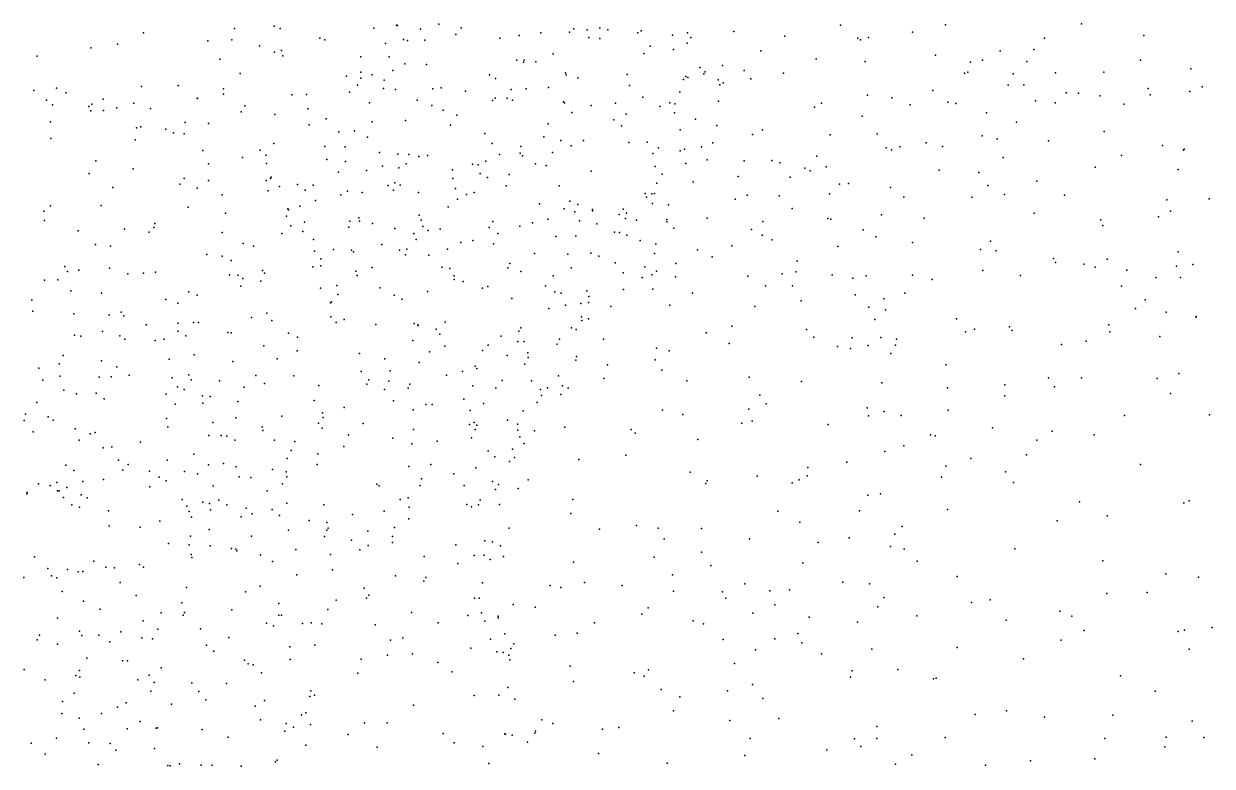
# Model space of a CAD drawing. Header units: metres. Extents: x -25 to 25, y -27.8 to 27.8.
# Drawn here: x -15.278 to -12.581, y 10.198 to 11.884 of the extents above; entities that cross this region are included whole.
import ezdxf

# ---------------------------------------------------------------- set-up
doc = ezdxf.new("R2010")
doc.units = ezdxf.units.M

msp = doc.modelspace()

# ---------------------------------------------------------------- linework, layer by layer
for p in [(-14.7999, 11.8734, -11.8875), (-14.7096, 11.8786, -7.464), (-14.6965, 11.8737, 15.2381), (-14.4838, 11.8742, 10.1867), (-14.4319, 11.881, 3.4011), (-14.4297, 11.8805, -3.3949), (-14.3781, 11.8722, 9.9158), (-14.3362, 11.8834, 4.6437), (-14.2856, 11.8747, -3.5288), (-14.0299, 11.8729, -4.4788), (-13.9997, 11.8705, 2.6181), (-13.9704, 11.875, 4.9966), (-13.9523, 11.8707, 2.4547), (-13.8773, 11.8679, -4.0488), (-13.667, 11.8665, 7.0941), (-13.4245, 11.881, 7.1894), (-13.1867, 11.8816, 8.8645), (-12.8781, 11.8843, 16.5108), (-15.0061, 11.8633, 10.7236), (-14.86, 11.8458, 4.3196), (-14.8055, 11.8478, -7.5881), (-14.606, 11.8512, -10.8069), (-14.5946, 11.8477, -7.2724), (-14.4164, 11.8486, -12.4134), (-14.4072, 11.8461, -9.7178), (-14.3677, 11.847, -12.5705), (-14.2973, 11.86, -4.8033), (-14.1975, 11.8513, 2.9615), (-14.1535, 11.8578, -13.4777), (-14.1046, 11.8633, -8.2653), (-14.0393, 11.8655, -5.5394), (-13.996, 11.8531, 5.4495), (-13.9706, 11.8505, -13.6948), (-13.8842, 11.8635, -4.3136), (-13.806, 11.8581, -13.8198), (-13.7727, 11.8402, 0.9542), (-13.7719, 11.8639, 1.165), (-13.7642, 11.8528, 1.3571), (-13.5507, 11.8563, 8.8756), (-13.3856, 11.8513, 15.2809), (-13.3796, 11.8474, -7.9499), (-13.3614, 11.8528, -0.7942), (-13.2614, 11.8648, 7.2132), (-12.962, 11.8512, 16.3436), (-12.7363, 11.8579, -2.1426), (-15.1261, 11.8296, 10.8311), (-15.0652, 11.8378, -7.8022), (-14.7432, 11.8341, 3.6598), (-14.7091, 11.8194, -11.1028), (-14.6935, 11.8235, 4.552), (-14.4573, 11.8393, -8.866), (-14.0767, 11.8156, 6.6163), (-13.8711, 11.8169, -6.6614), (-13.8566, 11.8331, -5.4452), (-13.8039, 11.8261, 8.9795), (-13.6052, 11.8231, 0.3499), (-13.2093, 11.8128, 15.4352), (-13.0627, 11.8225, -13.9113), (-12.9859, 11.8256, 8.7926), (-15.2478, 11.8106, -7.8691), (-14.8331, 11.8037, 0.2034), (-14.6902, 11.8112, -3.2453), (-14.5131, 11.8094, -6.8702), (-14.4489, 11.8092, -9.5293), (-14.4136, 11.7934, -5.5906), (-14.3643, 11.7917, -5.0888), (-14.1588, 11.8017, 4.8511), (-14.144, 11.7967, -6.3765), (-14.1423, 11.8014, 5.7108), (-14.1158, 11.7978, 15.3741), (-13.6923, 11.7898, -13.912), (-13.4801, 11.8046, -6.9846), (-13.3684, 11.7984, -5.2942), (-13.1293, 11.7967, -5.2672), (-13.1022, 11.8016, 7.3007), (-13.002, 11.7982, 15.8301), (-12.7435, 11.8012, -13.7168), (-14.7869, 11.7712, 0.3677), (-14.5455, 11.7656, -7.1254), (-14.5132, 11.7741, -9.344), (-14.5132, 11.7606, 10.2881), (-14.4876, 11.7682, 15.3246), (-14.4404, 11.7779, 4.7063), (-14.2211, 11.7685, 5.868), (-14.2075, 11.7603, 6.4194), (-14.049, 11.7726, -8.145), (-14.047, 11.7682, 9.2133), (-14.0208, 11.7616, 5.1285), (-13.9089, 11.769, 6.9789), (-13.7753, 11.7646, 15.27), (-13.7714, 11.7624, -3.9089), (-13.7436, 11.7852, 0.7368), (-13.735, 11.7706, -8.0107), (-13.7318, 11.7754, 7.209), (-13.643, 11.7783, -0.3327), (-13.6283, 11.7589, -6.898), (-13.5542, 11.772, -0.6321), (-13.1432, 11.7724, -7.2406), (-13.1357, 11.774, -1.4374), (-13.0328, 11.7703, -1.753), (-12.9366, 11.773, -1.9525), (-12.8274, 11.774, -13.8692), (-12.6299, 11.7819, 8.6661), (-15.2549, 11.7329, -0.8399), (-15.2037, 11.7383, -3.2238), (-15.0108, 11.7419, 0.3061), (-14.928, 11.7444, -0.0651), (-14.8248, 11.7368, -11.3051), (-14.5209, 11.7445, 0.1336), (-14.462, 11.7376, -10.1161), (-14.4599, 11.7563, -8.6846), (-14.4342, 11.7347, -9.9204), (-14.3494, 11.7361, -12.8519), (-14.3305, 11.7386, 15.3548), (-14.1717, 11.7346, -5.7087), (-14.1381, 11.7365, -4.7365), (-14.0869, 11.7396, 4.981), (-13.9032, 11.7438, -3.7196), (-13.7806, 11.7578, 1.5505), (-13.7024, 11.7568, -4.087), (-13.6982, 11.7456, -5.4221), (-13.6911, 11.7504, 0.5572), (-13.2153, 11.7328, -14.107), (-13.0439, 11.7446, -7.4603), (-13.0086, 11.7457, -14.0592), (-12.7264, 11.7374, -5.3081), (-12.6038, 11.7408, 16.7072), (-15.2262, 11.7108, -0.3533), (-15.1822, 11.7273, 14.8595), (-15.0976, 11.7127, -1.0653), (-14.8846, 11.7154, -7.6705), (-14.8835, 11.7144, 3.7074), (-14.8246, 11.724, 4.5281), (-14.6697, 11.7226, -12.1071), (-14.6366, 11.7236, -10.9154), (-14.5391, 11.7289, -12.2726), (-14.3855, 11.7106, -6.2514), (-14.2757, 11.7314, 6.2587), (-14.2145, 11.7096, 9.7319), (-14.2084, 11.7154, -13.4291), (-14.1812, 11.7153, -8.2076), (-14.1686, 11.7109, 9.5292), (-14.0529, 11.707, -13.6845), (-14.0507, 11.7046, -3.5755), (-13.8735, 11.7177, 2.2148), (-13.8118, 11.7049, -6.8261), (-13.789, 11.7294, -4.5132), (-13.7018, 11.7085, 0.0269), (-13.3636, 11.7218, -7.0822), (-13.3084, 11.7163, -1.1783), (-13.1812, 11.7059, -7.7138), (-12.9819, 11.7089, 15.9931), (-12.9124, 11.7273, 7.3405), (-12.8847, 11.7265, -5.2758), (-12.8358, 11.7209, -2.2384), (-12.7216, 11.7226, 7.3441), (-12.632, 11.7304, -2.5052), (-15.2127, 11.7, 0.2558), (-15.1303, 11.6963, -0.713), (-15.1256, 11.6864, -0.4713), (-15.1234, 11.7013, 10.9356), (-15.097, 11.6873, -7.8154), (-15.0668, 11.6935, -0.8537), (-15.0279, 11.7042, -0.1897), (-14.9906, 11.6917, 15.033), (-14.785, 11.6843, 10.6451), (-14.776, 11.6979, 3.5761), (-14.708, 11.6783, 15.2135), (-14.6336, 11.6907, -0.0982), (-14.4935, 11.7045, 0.4149), (-14.3519, 11.6984, -5.3361), (-14.3264, 11.688, 10.0402), (-14.0344, 11.6826, 2.7495), (-13.9907, 11.6985, -4.6824), (-13.9351, 11.7041, 2.4959), (-13.9108, 11.6792, -8.0151), (-13.8344, 11.6966, 1.9547), (-13.8012, 11.6816, 1.7297), (-13.8009, 11.7026, 1.1409), (-13.4838, 11.6946, 8.8888), (-13.4676, 11.7037, 7.4501), (-13.2663, 11.7002, 8.7886), (-13.1628, 11.7032, 7.4218), (-13.0933, 11.6818, 15.5983), (-12.9375, 11.7043, 8.6751), (-12.7809, 11.7017, -14.0699), (-15.2171, 11.6618, -1.4002), (-14.9114, 11.6601, -0.9477), (-14.8588, 11.6581, -11.6748), (-14.63, 11.655, 10.4748), (-14.592, 11.668, -9.2513), (-14.4872, 11.6617, -10.4069), (-14.4119, 11.6646, -3.3399), (-14.3093, 11.6536, -13.0881), (-14.2951, 11.6769, 4.8657), (-14.088, 11.6572, -6.6507), (-13.9393, 11.6664, 15.2916), (-13.9217, 11.6528, 7.1508), (-13.754, 11.6679, -3.7526), (-13.7055, 11.6531, 0.3211), (-13.3751, 11.6741, -7.738), (-13.0256, 11.6608, -5.2366), (-15.0223, 11.6476, -0.5815), (-15.012, 11.6504, -1.3631), (-14.9555, 11.6445, 0.5254), (-14.9386, 11.6364, -0.7538), (-14.9137, 11.6346, -0.3581), (-14.563, 11.6391, -10.7533), (-14.5272, 11.6409, -10.5931), (-14.4983, 11.6268, 4.8032), (-14.2317, 11.6352, 6.6196), (-14.0981, 11.6275, 2.8793), (-13.7887, 11.643, 1.3694), (-13.6241, 11.6329, -3.8373), (-13.6019, 11.6431, -0.8904), (-13.4482, 11.6321, 15.3651), (-13.3411, 11.6343, -1.3575), (-13.1028, 11.63, -14.2717), (-12.8267, 11.6395, 16.4926), (-15.2164, 11.6234, 11.3696), (-15.0253, 11.6204, 3.897), (-14.7416, 11.5969, -1.2361), (-14.7108, 11.6121, -11.0792), (-14.5949, 11.6054, 3.3814), (-14.5485, 11.6049, -7.1092), (-14.2152, 11.6124, -4.9847), (-14.1501, 11.6057, 5.1016), (-14.0594, 11.6192, 6.9699), (-14.0356, 11.6073, 9.4271), (-14.0075, 11.6191, -6.7928), (-13.9047, 11.6146, 9.2165), (-13.8631, 11.6151, -5.4861), (-13.838, 11.6025, -3.5735), (-13.7786, 11.5993, 9.1117), (-13.7399, 11.6051, -4.6159), (-13.7146, 11.614, -0.6582), (-13.3213, 11.6023, 15.4639), (-13.3088, 11.5976, -7.5012), (-13.29, 11.6045, -14.2887), (-13.2302, 11.6135, -1.5824), (-13.1933, 11.6053, 8.6541), (-13.0691, 11.6232, -1.9657), (-12.9524, 11.6185, 16.1554), (-12.694, 11.608, -2.6323), (-12.6462, 11.5969, 8.529), (-12.645, 11.5995, -14.3013), (-15.1143, 11.5731, 11.1519), (-14.8717, 11.5964, -3.2181), (-14.782, 11.5806, 4.6407), (-14.7288, 11.5861, -0.3094), (-14.5899, 11.5762, -12.182), (-14.5481, 11.5714, -3.2715), (-14.4706, 11.5917, -9.7143), (-14.4294, 11.588, -12.4773), (-14.4039, 11.5871, 6.2435), (-14.3817, 11.5827, -12.7194), (-14.3616, 11.5853, -6.547), (-14.2297, 11.5719, -6.6284), (-14.1986, 11.5871, -5.3396), (-14.1512, 11.5907, 5.4144), (-14.1466, 11.5843, -13.5663), (-14.0781, 11.5917, 9.6169), (-13.8506, 11.5899, -6.9713), (-13.7884, 11.5957, -0.044), (-13.727, 11.5753, -7.0709), (-13.6429, 11.5729, -7.7207), (-13.5802, 11.5734, -4.4575), (-13.4786, 11.5838, -1.2849), (-13.0557, 11.5802, 8.5824), (-12.7867, 11.5851, -14.3616), (-15.1298, 11.5439, 14.9473), (-15.03, 11.5549, -3.2177), (-14.859, 11.5664, -0.5326), (-14.7272, 11.5666, -0.9873), (-14.564, 11.547, 15.2275), (-14.5001, 11.5512, -6.6717), (-14.464, 11.5605, -0.1737), (-14.4269, 11.5568, -8.4336), (-14.4104, 11.5663, 6.0288), (-14.3048, 11.5524, 0.419), (-14.2596, 11.5653, -13.2494), (-14.247, 11.564, 15.2811), (-14.2426, 11.5438, 5.5726), (-14.1169, 11.566, -3.4201), (-14.0922, 11.5626, 9.8013), (-13.9905, 11.5492, -4.8472), (-13.8454, 11.5601, -7.8759), (-13.8296, 11.543, -0.2432), (-13.7756, 11.5669, 0.6911), (-13.5626, 11.5681, -14.1834), (-13.5057, 11.5566, -4.265), (-13.4934, 11.5504, 7.5744), (-13.4572, 11.5591, -7.4689), (-13.201, 11.5518, -5.2126), (-13.1108, 11.5465, 7.5386), (-12.8467, 11.5587, -2.5085), (-12.6586, 11.5536, -5.2223), (-14.9235, 11.5197, 3.6415), (-14.9143, 11.5329, 10.9014), (-14.8585, 11.5285, -11.5558), (-14.7282, 11.528, -7.4479), (-14.7178, 11.5325, -3.233), (-14.7165, 11.5361, 0.7007), (-14.6572, 11.5192, -9.0748), (-14.6215, 11.5173, -1.3561), (-14.4512, 11.5166, 4.9042), (-14.4359, 11.5231, -10.3513), (-14.4237, 11.5176, -9.9149), (-14.3047, 11.5331, -0.0421), (-14.2254, 11.5351, 0.1213), (-14.1832, 11.5165, -6.7694), (-14.1764, 11.5421, -5.152), (-14.0628, 11.5164, -8.0179), (-13.8411, 11.5223, 1.9487), (-13.7592, 11.5256, -1.0791), (-13.6565, 11.5376, 15.2728), (-13.5388, 11.5362, -7.3232), (-13.4268, 11.5199, -1.4466), (-13.4064, 11.5215, 8.7029), (-13.0902, 11.5168, -14.4405), (-12.9788, 11.5269, -2.3537), (-15.0761, 11.5126, 4.18), (-14.8844, 11.5109, -7.6251), (-14.8278, 11.4957, 15.129), (-14.7236, 11.505, 3.4321), (-14.6978, 11.5145, -1.5125), (-14.6394, 11.5064, -8.8938), (-14.5585, 11.4956, -1.2027), (-14.5435, 11.5041, -8.6188), (-14.5103, 11.5007, -6.8376), (-14.4388, 11.5065, 0.608), (-14.3819, 11.5009, 6.5834), (-14.2982, 11.5103, 4.9955), (-14.2732, 11.4963, 6.7486), (-14.2563, 11.5013, -8.1882), (-13.868, 11.4984, 9.3276), (-13.8648, 11.4904, 2.1606), (-13.8526, 11.4976, -0.7771), (-13.8464, 11.4986, -0.5622), (-13.6362, 11.4949, -1.3383), (-13.5639, 11.4931, 8.8571), (-13.4493, 11.4982, -4.0882), (-13.3115, 11.5126, 7.6073), (-13.2811, 11.4904, -1.7175), (-13.1263, 11.4904, -2.1021), (-13.0526, 11.4962, 15.6596), (-12.9167, 11.4949, 15.8927), (-15.2174, 11.471, 11.7809), (-15.1025, 11.4717, 11.4688), (-14.9053, 11.4679, 0.7307), (-14.6787, 11.4639, -0.4588), (-14.6515, 11.4698, -0.8081), (-14.6159, 11.4825, -9.4907), (-14.3148, 11.4681, -13.0456), (-14.294, 11.4855, 10.1591), (-14.1078, 11.4754, 7.0975), (-14.0514, 11.4637, -13.7257), (-14.0392, 11.4816, 2.7867), (-14.0207, 11.4738, 15.2276), (-13.9877, 11.4622, -1.0082), (-13.9182, 11.4632, -1.2184), (-13.8511, 11.4761, 0.2184), (-13.8153, 11.4727, 1.5529), (-13.6635, 11.4861, -7.5284), (-13.5345, 11.4646, -3.7513), (-12.6841, 11.4846, 7.5363), (-12.5882, 11.4865, 8.3867), (-15.2323, 11.4589, -1.7214), (-15.2313, 11.4377, 14.8645), (-14.82, 11.4542, -11.6961), (-14.6817, 11.4471, -12.0031), (-14.6774, 11.4615, -9.2737), (-14.5383, 11.4357, -0.3677), (-14.5174, 11.4431, -0.9807), (-14.5164, 11.4361, -1.5609), (-14.3806, 11.4493, -10.2246), (-14.376, 11.4379, -0.2521), (-14.2138, 11.435, 5.3507), (-14.0891, 11.4401, 0.1142), (-14.0277, 11.4572, 7.2379), (-14.0166, 11.4366, -5.182), (-13.9871, 11.4593, -7.0527), (-13.9269, 11.4511, 9.4742), (-13.9129, 11.442, 7.3999), (-13.9104, 11.4543, -0.3646), (-13.8876, 11.4382, -5.3786), (-13.8188, 11.4397, -3.4429), (-13.7271, 11.4428, -14.1559), (-13.6007, 11.435, -5.3425), (-13.4537, 11.4419, -3.9253), (-13.4467, 11.4405, -1.5788), (-13.3316, 11.4506, -5.2169), (-13.2348, 11.4424, -1.8741), (-12.9851, 11.4538, 8.4401), (-12.8341, 11.4386, -14.5601), (-12.7027, 11.4455, -2.8408), (-12.6756, 11.4587, -14.5404), (-15.1544, 11.4141, 0.68), (-15.0491, 11.418, -7.7196), (-14.9935, 11.411, 4.4601), (-14.983, 11.4212, 15.0339), (-14.9805, 11.4307, -1.7502), (-14.8275, 11.4099, -1.7638), (-14.6723, 11.4251, 10.5921), (-14.6448, 11.4127, 6.5644), (-14.6406, 11.4339, 6.4069), (-14.5407, 11.4219, -10.7985), (-14.4864, 11.4309, 10.3713), (-14.436, 11.419, 15.2059), (-14.3929, 11.4081, 5.7312), (-14.3722, 11.4239, -10.0572), (-14.3603, 11.4145, -12.8799), (-14.3329, 11.4178, -1.0681), (-14.2221, 11.4215, -0.1422), (-14.2025, 11.408, 15.1972), (-14.152, 11.4246, -1.0502), (-14.1237, 11.432, 0.3636), (-13.9777, 11.4301, -0.6775), (-13.9376, 11.4106, 2.3715), (-13.9263, 11.4105, -7.2365), (-13.8187, 11.4341, 1.1912), (-13.8026, 11.4197, -7.5081), (-13.6266, 11.4171, -4.6891), (-13.3732, 11.4161, 15.4912), (-12.8294, 11.4257, 16.2509), (-15.1151, 11.3828, -3.2206), (-14.7802, 11.385, 4.7469), (-14.6922, 11.4075, -7.3266), (-14.6204, 11.3946, -8.7161), (-14.4656, 11.3831, -10.6686), (-14.3874, 11.3942, -6.7969), (-14.2862, 11.3875, -1.4285), (-14.2589, 11.3923, 3.1217), (-14.2119, 11.3841, -0.9047), (-14.0707, 11.4007, -3.3338), (-14.0252, 11.4027, -0.1135), (-13.9096, 11.4044, -1.4391), (-13.8792, 11.3917, -7.6729), (-13.8438, 11.3834, 15.1876), (-13.6021, 11.4044, -1.5648), (-13.5801, 11.3938, -14.3139), (-13.3447, 11.4002, -14.459), (-13.2609, 11.3876, 8.4808), (-13.0846, 11.3902, -5.1045), (-15.0815, 11.3794, 3.9369), (-14.8625, 11.36, 3.5399), (-14.8281, 11.3562, 10.8391), (-14.7566, 11.3791, -9.1171), (-14.6179, 11.3681, 3.336), (-14.5752, 11.3717, -7.0931), (-14.5342, 11.37, -0.724), (-14.5295, 11.3659, -9.7302), (-14.4255, 11.3697, -3.2685), (-14.4117, 11.3595, -8.3627), (-14.4088, 11.3724, 5.0163), (-14.3587, 11.3586, -1.5985), (-14.3167, 11.3726, 5.567), (-14.1193, 11.3621, -0.297), (-14.0433, 11.3606, -0.5395), (-13.9909, 11.3632, 0.5153), (-13.9731, 11.3562, -7.8053), (-13.8471, 11.3625, 0.8208), (-13.7495, 11.3704, 9.0628), (-13.7162, 11.3546, -5.2493), (-13.6714, 11.3798, 8.8919), (-13.4309, 11.3782, -4.372), (-13.1066, 11.3713, 7.6416), (-13.0711, 11.3686, -2.5169), (-12.6583, 11.3665, 7.6358), (-15.1848, 11.3331, -1.8539), (-15.0836, 11.3288, 11.7367), (-14.8076, 11.3468, -11.3926), (-14.6218, 11.3325, -3.2427), (-14.6039, 11.35, 6.036), (-14.6037, 11.3347, 0.8046), (-14.4871, 11.3308, -0.5278), (-14.3291, 11.3317, -10.3246), (-14.3111, 11.3284, -8.2472), (-14.1795, 11.3298, -1.5504), (-14.1748, 11.3394, 7.1307), (-14.0356, 11.3297, 9.9393), (-13.9361, 11.3414, 1.8873), (-13.8688, 11.3318, -5.1788), (-13.7982, 11.3401, -4.9295), (-13.5232, 11.3448, -3.6427), (-12.9416, 11.3509, 15.6861), (-12.9366, 11.3419, -14.6482), (-12.8721, 11.3384, -2.8135), (-12.8467, 11.3313, 8.2828), (-12.8194, 11.3492, -5.0383), (-12.6623, 11.3336, -5.0482), (-12.6249, 11.3375, 16.4242), (-15.2307, 11.3019, 12.4963), (-15.2009, 11.3023, -7.806), (-15.1789, 11.3217, 12.9346), (-15.153, 11.3243, 14.9438), (-15.0422, 11.316, 0.8059), (-15.0061, 11.3178, 11.5056), (-14.9788, 11.3202, 3.6635), (-14.8108, 11.3138, -7.4559), (-14.7917, 11.3135, -3.2298), (-14.7812, 11.3055, -8.9247), (-14.7361, 11.3238, -11.8223), (-14.732, 11.3181, -1.8632), (-14.5246, 11.3224, -6.9184), (-14.5216, 11.3121, 6.8207), (-14.3016, 11.3034, -0.7188), (-14.301, 11.3116, 10.2214), (-14.1503, 11.3215, 10.0838), (-14.0767, 11.3117, 7.2836), (-13.9175, 11.3183, 1.6636), (-13.8746, 11.3076, -14.0834), (-13.8531, 11.3139, -1.6077), (-13.8424, 11.3221, 1.3494), (-13.799, 11.3092, 7.5528), (-13.6348, 11.311, 15.3244), (-13.557, 11.3166, -1.7006), (-13.5249, 11.3208, 8.598), (-13.4432, 11.3139, -3.7802), (-13.3964, 11.3066, 8.4674), (-13.3664, 11.3117, -4.2487), (-13.2614, 11.3135, -14.5661), (-13.2167, 11.3032, -2.2118), (-13.1013, 11.3237, -14.6217), (-13.016, 11.3124, -2.6877), (-12.7752, 11.3249, 16.0695), (-12.7089, 11.3078, 16.2469), (-12.6531, 11.308, -14.7122), (-15.1711, 11.2776, 12.0742), (-14.9031, 11.2756, -9.24), (-14.7853, 11.2886, -11.6497), (-14.7397, 11.2999, 6.7779), (-14.6049, 11.284, 4.9317), (-14.5673, 11.2895, -1.8413), (-14.4694, 11.2844, 3.2429), (-14.3617, 11.2762, -6.9364), (-14.2811, 11.299, 5.4354), (-14.2374, 11.2834, -0.5605), (-14.2252, 11.2877, 0.6551), (-14.0938, 11.2891, 2.9029), (-14.0732, 11.2751, -7.2608), (-14.0005, 11.2778, -13.8991), (-13.9171, 11.2807, 9.6438), (-13.8506, 11.2812, 9.4284), (-13.5948, 11.2892, -4.7718), (-13.5336, 11.2888, 7.6752), (-12.7868, 11.2884, -2.9467), (-15.2599, 11.2574, 14.8482), (-15.1016, 11.2724, 4.1356), (-14.9556, 11.2581, -9.0678), (-14.9283, 11.25, -7.5653), (-14.8843, 11.268, 6.1616), (-14.5822, 11.2502, 5.9107), (-14.58, 11.2524, -10.9202), (-14.5651, 11.2695, -8.5424), (-14.4373, 11.2678, -9.8945), (-14.4204, 11.2591, -12.671), (-14.1708, 11.2605, 15.1162), (-14.0587, 11.2723, -7.9457), (-14.0138, 11.2491, 9.8018), (-13.9966, 11.2511, 2.1987), (-13.9956, 11.2647, 0.7578), (-13.7604, 11.2723, -5.0674), (-13.5137, 11.2551, 15.4108), (-13.3911, 11.2683, -5.1412), (-13.3264, 11.2593, 15.5381), (-13.2788, 11.2727, -2.0684), (-12.7333, 11.2574, 15.8207), (-15.2571, 11.2316, 0.7852), (-15.1646, 11.2251, 12.2794), (-15.0843, 11.2235, 6.4009), (-15.0567, 11.2291, 11.9215), (-15.0509, 11.2205, -7.6705), (-14.7267, 11.2267, 0.9079), (-14.0862, 11.2378, -13.6759), (-14.0484, 11.245, 2.6569), (-13.9458, 11.2419, 0.9999), (-13.8121, 11.2452, 9.1783), (-13.6191, 11.2419, -14.3759), (-13.3601, 11.2402, -3.9427), (-13.3228, 11.2346, -4.0923), (-12.755, 11.2374, 8.119), (-12.6854, 11.2291, 7.7618), (-12.6179, 11.2194, -4.9528), (-14.9999, 11.2008, -1.9782), (-14.9286, 11.2045, 11.3523), (-14.8928, 11.2059, 15.0479), (-14.8817, 11.2057, 11.0278), (-14.7611, 11.217, -9.5823), (-14.715, 11.21, -11.2213), (-14.5809, 11.2186, 10.5201), (-14.5691, 11.2059, -9.7795), (-14.551, 11.2126, 15.1166), (-14.4792, 11.2012, -12.3137), (-14.3923, 11.2033, -1.8313), (-14.3835, 11.2002, 5.1374), (-14.3828, 11.1988, -3.2496), (-14.3219, 11.2066, 0.7906), (-14.1504, 11.1939, -13.5018), (-14.0354, 11.1933, 2.4112), (-14.0124, 11.2184, 15.0948), (-14.0117, 11.2099, -7.5468), (-13.9966, 11.2144, 1.7847), (-13.6715, 11.1971, 8.6913), (-13.3468, 11.2122, -4.4567), (-13.1617, 11.2137, -4.9664), (-13.0411, 11.1957, -2.7976), (-12.816, 11.2006, -14.7783), (-12.6174, 11.2177, 16.1377), (-15.1626, 11.1772, -9.2886), (-15.1485, 11.1748, -8.9477), (-15.0992, 11.1854, 6.6264), (-15.0597, 11.1757, 4.3964), (-15.0484, 11.168, -9.4725), (-14.9597, 11.1682, 6.8464), (-14.9287, 11.1863, 11.5408), (-14.9101, 11.1756, 11.1861), (-14.8153, 11.1832, 4.8011), (-14.8074, 11.1825, -11.5288), (-14.677, 11.1812, -11.8776), (-14.6566, 11.1727, 3.3414), (-14.3419, 11.1908, -12.8849), (-14.3335, 11.1795, -10.543), (-14.195, 11.175, 10.0364), (-14.1546, 11.186, 0.7961), (-14.0624, 11.1682, 7.3726), (-14.0248, 11.1898, 1.9772), (-13.9627, 11.1679, 1.3734), (-13.7297, 11.1822, -3.3857), (-13.5019, 11.1895, -1.8331), (-13.4854, 11.1721, -4.9999), (-13.3985, 11.171, -14.5836), (-13.333, 11.1715, -4.9625), (-13.2977, 11.1679, 7.7034), (-13.1407, 11.1843, -2.6735), (-13.1206, 11.1909, -14.7189), (-13.0354, 11.1876, 8.2376), (-12.8131, 11.1849, -4.8929), (-12.7, 11.1742, 7.9469), (-14.9795, 11.165, -8.7691), (-14.7332, 11.1525, 6.9801), (-14.6575, 11.141, 4.9583), (-14.395, 11.165, 10.2841), (-14.3573, 11.1392, -10.0163), (-14.3224, 11.1522, 5.4009), (-14.2368, 11.1419, -7.186), (-14.224, 11.1545, -1.7913), (-14.1566, 11.1624, -3.252), (-14.1424, 11.1625, 9.7493), (-14.0676, 11.1564, 0.9363), (-13.8419, 11.1472, 15.1209), (-13.8136, 11.141, -1.7935), (-13.6776, 11.1582, 15.2713), (-13.4315, 11.1512, -3.706), (-13.4016, 11.1464, 8.3568), (-13.3621, 11.1534, -2.0103), (-13.2998, 11.1543, -4.7951), (-12.9233, 11.1559, -2.9517), (-12.8674, 11.163, 7.7248), (-15.1979, 11.1118, -9.4416), (-15.1888, 11.1307, 13.0814), (-15.1016, 11.119, 4.0322), (-14.9477, 11.1226, 4.6548), (-14.8911, 11.1323, -9.6321), (-14.8038, 11.1173, 1.0013), (-14.703, 11.1231, -7.1632), (-14.5162, 11.1351, -1.9592), (-14.4589, 11.1229, -12.4607), (-14.3806, 11.1151, -8.345), (-14.1808, 11.1309, -8.0918), (-14.1411, 11.1113, 15.0072), (-14.1344, 11.1367, 9.5801), (-14.1333, 11.1265, 2.8845), (-14.0251, 11.1198, 1.6322), (-14.0239, 11.1287, -1.7799), (-13.8451, 11.1213, -3.2956), (-13.3107, 11.1354, -2.3058), (-15.2438, 11.1018, -3.1093), (-15.0671, 11.1052, 3.8506), (-15.0385, 11.0862, 6.0681), (-14.9038, 11.0872, 6.9829), (-14.7517, 11.0857, -8.5779), (-14.6649, 11.0849, -11.1445), (-14.5123, 11.0943, 3.2664), (-14.4463, 11.0959, 7.1233), (-14.3188, 11.0859, 10.0112), (-14.2824, 11.0948, 9.7736), (-14.2533, 11.1068, 0.9098), (-14.2502, 11.1009, -10.3814), (-14.0643, 11.0846, -7.7481), (-13.9534, 11.1095, 9.2008), (-13.8301, 11.0972, 8.964), (-13.1855, 11.1093, 8.2359), (-12.6572, 11.0898, -14.8809), (-15.2351, 11.0747, 6.4216), (-15.196, 11.0837, -8.7822), (-15.1069, 11.0816, 4.1816), (-15.0798, 11.0825, 14.9635), (-14.9413, 11.0801, -7.5116), (-14.9295, 11.0598, -8.5999), (-14.8983, 11.0756, 11.4342), (-14.8339, 11.0732, 5.9144), (-14.7779, 11.0589, -11.6915), (-14.7314, 11.0673, -9.7909), (-14.6084, 11.063, 7.1059), (-14.4992, 11.066, -6.97), (-14.495, 11.0756, 5.7224), (-14.4499, 11.0727, -10.8027), (-14.4023, 11.0656, 5.5571), (-14.2591, 11.062, -13.0192), (-14.1925, 11.0741, -13.273), (-14.1257, 11.073, -7.4996), (-14.0557, 11.0621, 1.1956), (-13.9614, 11.0785, 15.0242), (-13.7733, 11.073, 8.7584), (-13.6318, 11.0813, -14.4389), (-13.513, 11.072, -3.5614), (-13.3309, 11.0688, -14.6936), (-13.1821, 11.0574, -4.6677), (-13.0517, 11.0645, 7.7301), (-12.9523, 11.0802, -4.7812), (-12.939, 11.0594, -14.8603), (-12.8779, 11.08, 8.0235), (-12.7061, 11.0787, -4.7999), (-15.1874, 11.0518, 6.7109), (-15.1586, 11.0439, -9.6089), (-15.114, 11.0455, -7.6916), (-15.0954, 11.032, 12.9694), (-14.9552, 11.0428, 12.2654), (-14.914, 11.0539, 12.0237), (-14.8727, 11.039, 11.7292), (-14.855, 11.038, -2.085), (-14.4591, 11.0535, 9.8847), (-14.4058, 11.0564, 5.2413), (-14.2797, 11.0316, -1.9004), (-14.2064, 11.0563, 9.4058), (-14.1052, 11.0538, 2.4548), (-14.1028, 11.0397, 2.2724), (-14.0898, 11.0571, 1.8545), (-14.0596, 11.0422, -13.7387), (-14.043, 11.0568, 1.4685), (-13.6075, 11.0405, 8.475), (-13.0521, 11.0393, -2.9217), (-12.676, 11.0448, -3.2258), (-15.2486, 11.0243, -2.1026), (-14.9343, 11.0199, 12.6789), (-14.8714, 11.0227, 11.0627), (-14.792, 11.0266, 10.8628), (-14.6188, 11.0282, 10.6047), (-14.5513, 11.0123, 9.6845), (-14.439, 11.0278, 9.5712), (-14.3947, 11.007, -3.2473), (-14.3658, 11.0198, -7.1333), (-14.351, 11.0193, 14.9963), (-14.2652, 11.0055, -7.2554), (-14.2351, 11.0221, -3.2435), (-14.1448, 11.0052, -13.4457), (-14.113, 11.0243, 2.0451), (-13.8282, 11.0068, 7.5697), (-13.6328, 11.0088, -3.4322), (-13.5933, 11.021, -1.9069), (-13.3638, 11.0121, 7.7032), (-13.3259, 11.0034, -2.5217), (-13.1802, 11.0067, -2.7952), (-15.277, 10.9835, 0.9859), (-15.2739, 10.9973, -8.1), (-15.2225, 10.9916, -8.6324), (-15.2111, 10.9837, 6.1833), (-14.9544, 10.9877, 4.7367), (-14.8493, 10.9784, -11.8383), (-14.797, 10.9894, -7.2954), (-14.6924, 10.9931, -2.0839), (-14.6095, 10.9773, 3.3391), (-14.6003, 11.0003, 1.0632), (-14.5986, 10.9903, 10.0346), (-14.5082, 10.9766, -10.9208), (-14.256, 10.9788, 3.1512), (-14.1802, 10.984, 7.3541), (-13.7828, 10.9964, -1.8817), (-13.6488, 10.9768, 7.6509), (-13.6254, 10.9814, 15.2529), (-13.3613, 10.994, 8.2601), (-13.2866, 10.9946, 15.4815), (-12.7801, 10.9945, -14.9126), (-12.5873, 10.9963, 15.6467), (-15.2567, 10.9574, 13.2202), (-15.1616, 10.9644, 6.8499), (-15.127, 10.9529, 4.3682), (-15.116, 10.9559, -11.5604), (-14.9512, 10.9685, -11.3222), (-14.7367, 10.9684, 4.9885), (-14.7353, 10.9602, 3.4286), (-14.601, 10.9654, -3.2525), (-14.5414, 10.9506, 15.0026), (-14.3937, 10.9624, 3.2435), (-14.2669, 10.9737, 9.2433), (-14.2538, 10.9629, 1.1297), (-14.2497, 10.9725, -10.2549), (-14.1575, 10.9749, 2.8543), (-14.1569, 10.9613, 2.6536), (-14.1189, 10.9596, -7.9344), (-14.0501, 10.9677, -3.2509), (-13.8994, 10.963, -14.1047), (-13.8906, 10.9545, 8.8894), (-13.4529, 10.9742, 15.3836), (-13.2205, 10.9509, -4.0339), (-13.0797, 10.9664, 8.0871), (-12.9443, 10.9588, 15.5835), (-12.849, 10.9507, -3.1643), (-15.1521, 10.9381, 14.8745), (-15.0784, 10.9235, -8.4832), (-15.0129, 10.9339, 1.1282), (-14.858, 10.9489, 3.5268), (-14.8304, 10.9487, 12.2977), (-14.8175, 10.9477, 11.8793), (-14.7994, 10.9386, 12.1), (-14.7094, 10.9386, 10.7367), (-14.6628, 10.9354, -10.012), (-14.5518, 10.9243, -12.0485), (-14.4404, 10.9432, -12.4246), (-14.3975, 10.9303, 5.421), (-14.3401, 10.9363, -12.7669), (-14.2622, 10.9437, -8.2431), (-14.1523, 10.9462, 9.1325), (-14.1425, 10.931, 1.3875), (-13.7486, 10.9399, 15.1142), (-13.2809, 10.9254, -3.881), (-13.21, 10.9482, 8.1796), (-12.9792, 10.9387, -4.469), (-15.0979, 10.9214, -11.7435), (-14.8921, 10.9065, 4.8673), (-14.6801, 10.8971, -11.9583), (-14.6709, 10.9147, 5.7505), (-14.6109, 10.9074, 10.3463), (-14.2239, 10.914, -7.4202), (-14.2094, 10.9004, -13.0966), (-14.1686, 10.9177, 2.4982), (-14.1641, 10.8988, 1.6196), (-13.9116, 10.9041, -3.2842), (-13.3241, 10.9124, -14.7654), (-13.1288, 10.8965, 15.4958), (-13.0024, 10.9055, -14.925), (-15.1829, 10.8816, -9.9039), (-15.1644, 10.8695, -2.1576), (-15.0627, 10.8931, 5.944), (-15.053, 10.8701, -10.0513), (-15.0411, 10.8832, 12.8631), (-14.9525, 10.8934, -11.1739), (-14.859, 10.8824, 11.5165), (-14.8247, 10.8857, 5.8126), (-14.7961, 10.8782, 9.9777), (-14.7137, 10.8721, -7.0977), (-14.6119, 10.8832, 10.5071), (-14.4045, 10.879, 9.2257), (-14.3544, 10.8835, 7.3054), (-14.2519, 10.8756, 1.2567), (-14.176, 10.8897, 3.0266), (-14.0181, 10.8943, 14.8367), (-13.4985, 10.876, -14.6349), (-13.4101, 10.8882, -2.1208), (-13.1856, 10.8797, 7.7794), (-12.7436, 10.883, -4.5941), (-15.2029, 10.8421, -8.3613), (-15.1436, 10.8446, -7.7512), (-15.0968, 10.8488, 7.0139), (-14.9927, 10.8677, 14.9327), (-14.9705, 10.8545, -7.4688), (-14.9548, 10.8461, 3.615), (-14.913, 10.8673, -3.2311), (-14.8837, 10.8622, -11.9632), (-14.7893, 10.8551, 12.4819), (-14.7625, 10.8535, 10.143), (-14.6824, 10.8665, 9.4779), (-14.681, 10.8548, 7.2637), (-14.3756, 10.8506, -2.0216), (-14.3018, 10.8621, 14.8604), (-14.2145, 10.8449, -10.3737), (-14.1337, 10.8486, -13.4317), (-13.7656, 10.8661, 7.5824), (-13.727, 10.8463, -1.9433), (-13.614, 10.857, -14.4993), (-13.5341, 10.8418, -2.0418), (-13.5187, 10.8487, 7.672), (-13.5006, 10.8574, 8.3092), (-13.1953, 10.8541, -2.8726), (-13.0505, 10.8662, -3.0438), (-13.0323, 10.8426, -4.1604), (-15.2714, 10.8162, -2.6887), (-15.27, 10.8199, -11.3896), (-15.2449, 10.8392, -11.6721), (-15.218, 10.8354, 3.9733), (-15.2018, 10.8236, 6.0171), (-15.1979, 10.8237, 14.7807), (-15.18, 10.8307, -11.251), (-14.9917, 10.8321, -2.1371), (-14.8483, 10.8345, -8.3705), (-14.7258, 10.8234, -10.2469), (-14.6908, 10.8392, -8.3671), (-14.4768, 10.8385, 5.2677), (-14.4714, 10.8351, -8.3503), (-14.3788, 10.8354, -12.5677), (-14.2787, 10.8352, -3.2572), (-14.2077, 10.8267, 1.9489), (-14.2004, 10.8379, 2.1267), (-14.1564, 10.8288, -7.6657), (-13.7304, 10.8402, -3.3815), (-13.3336, 10.8163, -3.7473), (-15.1879, 10.8079, -8.063), (-15.1687, 10.7919, -10.605), (-15.1481, 10.8141, -10.3472), (-15.1339, 10.8075, -3.048), (-14.9186, 10.8039, 1.2224), (-14.9081, 10.7886, -10.7615), (-14.8716, 10.798, -10.4619), (-14.8566, 10.7944, -7.2801), (-14.8354, 10.8021, 11.0096), (-14.8169, 10.7915, 9.5729), (-14.681, 10.7955, 12.0872), (-14.5972, 10.7916, 3.3788), (-14.4235, 10.8039, -10.1875), (-14.4055, 10.8073, -7.2023), (-14.2725, 10.7923, -10.5909), (-14.2464, 10.7914, -8.1977), (-14.2426, 10.8025, -12.9345), (-14.1987, 10.792, 2.6693), (-14.0319, 10.8038, 14.7044), (-13.3625, 10.8136, 15.3398), (-12.8824, 10.7984, -4.3097), (-12.6454, 10.7961, -14.9801), (-12.6335, 10.8009, -3.3977), (-15.1517, 10.7865, -10.9755), (-15.0855, 10.778, 3.6798), (-14.9026, 10.7761, 9.7608), (-14.8971, 10.7632, 4.9445), (-14.8539, 10.7799, 14.9151), (-14.785, 10.7646, -10.6554), (-14.7736, 10.7837, 3.4565), (-14.7598, 10.7713, 5.0667), (-14.7146, 10.7807, 11.8625), (-14.6975, 10.7677, -10.7984), (-14.5322, 10.7697, -7.0941), (-14.4598, 10.7773, -10.7899), (-14.4032, 10.7866, -12.3079), (-14.2618, 10.7871, 1.3846), (-14.0368, 10.7718, -3.281), (-13.5666, 10.7769, -3.5213), (-13.3815, 10.7781, 7.7185), (-13.182, 10.7809, 15.3886), (-12.8197, 10.7665, -3.2936), (-15.0844, 10.744, 4.7342), (-15.0142, 10.7411, 14.8356), (-14.9693, 10.7544, 12.7194), (-14.8574, 10.7352, 11.4074), (-14.6774, 10.7337, 10.7036), (-14.63, 10.756, -10.4161), (-14.5904, 10.7512, 14.8916), (-14.59, 10.7339, 1.24), (-14.587, 10.7388, 5.2031), (-14.4371, 10.7402, 5.4011), (-14.4039, 10.7595, 1.274), (-14.1762, 10.7384, -7.993), (-13.9718, 10.736, -13.8979), (-13.8877, 10.7444, 14.7609), (-13.8384, 10.7384, 8.6938), (-13.7399, 10.7378, 8.5397), (-13.5166, 10.7523, 15.1808), (-13.2849, 10.7421, 8.0425), (-12.9331, 10.7551, 15.4637), (-14.8996, 10.7207, 7.235), (-14.7615, 10.7202, 1.2569), (-14.5952, 10.72, -3.2898), (-14.5345, 10.7114, -8.2761), (-14.4973, 10.7318, -10.3397), (-14.4412, 10.7198, 7.3797), (-14.2321, 10.7096, 1.6678), (-14.2147, 10.7079, 8.937), (-13.8245, 10.7146, -14.1411), (-13.6309, 10.7145, -1.9963), (-13.4049, 10.7168, -2.3299), (-13.3011, 10.7253, -2.7512), (-14.9493, 10.7041, -8.277), (-14.9023, 10.701, 3.5089), (-14.8553, 10.6987, 11.1903), (-14.8065, 10.6925, 5.7061), (-14.7967, 10.6908, 10.3207), (-14.7943, 10.6872, 9.3852), (-14.6605, 10.6901, 9.2295), (-14.5155, 10.6895, -10.66), (-14.4963, 10.6991, 5.5496), (-14.4412, 10.7064, 14.8023), (-14.2976, 10.7005, -12.5664), (-14.1959, 10.6988, 3.1204), (-13.7402, 10.6844, 14.8662), (-13.4756, 10.7063, -2.1177), (-13.3115, 10.6972, 7.8962), (-13.2802, 10.6908, -14.8532), (-13.0292, 10.6917, -3.1186), (-15.2538, 10.6735, 6.9365), (-15.119, 10.6634, 1.2401), (-15.0154, 10.6561, -7.4269), (-14.8983, 10.6786, 10.1654), (-14.8963, 10.672, 12.5871), (-14.7406, 10.6782, 7.3249), (-14.7138, 10.663, -12.1406), (-14.5821, 10.6789, -2.099), (-14.3696, 10.6739, 1.4174), (-14.2933, 10.658, 3.2794), (-14.256, 10.6764, 7.4077), (-14.2329, 10.6771, 2.2898), (-14.2195, 10.6677, -12.8415), (-14.189, 10.6741, 2.9087), (-14.0304, 10.6617, -1.9402), (-13.8473, 10.6727, 7.5047), (-13.7192, 10.6539, -3.4351), (-13.5098, 10.6601, 8.2386), (-13.2504, 10.664, 15.2475), (-12.829, 10.6646, -14.9902), (-15.278, 10.6267, 5.9747), (-15.2236, 10.6467, -2.4396), (-15.2152, 10.6305, 4.643), (-15.179, 10.6444, 3.6316), (-15.1546, 10.6393, -7.8637), (-15.1441, 10.6401, 7.0755), (-15.0921, 10.6498, 12.847), (-15.0719, 10.6486, -3.049), (-15.0061, 10.65, 9.8157), (-14.6584, 10.6324, 12.2218), (-14.5771, 10.644, 7.3929), (-14.4344, 10.6305, -2.0578), (-14.3658, 10.6263, 14.6621), (-13.8061, 10.6329, 14.5402), (-13.1597, 10.6286, -2.9806), (-12.6864, 10.6349, -4.3247), (-12.6124, 10.6274, -14.9936), (-15.2029, 10.6256, -2.6033), (-15.0595, 10.615, -2.2008), (-14.9089, 10.6038, 5.0112), (-14.7413, 10.6069, 10.9018), (-14.5057, 10.6024, -12.1471), (-14.3699, 10.6184, -12.2208), (-14.237, 10.6147, 2.4575), (-14.0837, 10.6083, 14.3765), (-14.0593, 10.6036, 8.8238), (-14.0056, 10.6148, -13.7924), (-13.9204, 10.6084, 8.7183), (-13.6418, 10.6121, 7.575), (-13.4195, 10.6163, 7.7364), (-13.359, 10.6123, -2.615), (-15.1906, 10.5949, 14.6261), (-15.1421, 10.5726, -7.6104), (-15.023, 10.5856, 12.6951), (-14.7748, 10.5941, -2.1279), (-14.5689, 10.5747, 9.0691), (-14.5004, 10.5796, 5.3473), (-14.4953, 10.5865, -7.2118), (-14.2554, 10.5796, 1.9024), (-14.2443, 10.5793, 14.4894), (-13.8037, 10.5958, 14.3889), (-13.6924, 10.5939, 14.7487), (-13.6847, 10.5799, -14.2953), (-13.5848, 10.5964, -14.4932), (-13.5406, 10.5984, -3.5619), (-13.3266, 10.5814, 15.1039), (-13.0852, 10.5761, 15.2529), (-12.8203, 10.5902, -4.0485), (-12.7287, 10.5924, 15.4406), (-15.1046, 10.5549, 4.8172), (-14.9659, 10.546, 9.5341), (-14.9196, 10.5691, -8.2043), (-14.9136, 10.5474, 3.4448), (-14.8062, 10.5529, -7.2187), (-14.6991, 10.5671, 14.7434), (-14.5877, 10.5542, 3.3826), (-14.3982, 10.5467, -7.332), (-14.2391, 10.5464, -12.4352), (-14.1672, 10.5653, -7.7678), (-14.1173, 10.5592, -3.3383), (-13.8608, 10.5576, -13.9949), (-13.6233, 10.5452, -2.0288), (-13.574, 10.5645, 14.8759), (-13.3401, 10.56, -3.6694), (-13.1275, 10.5694, -14.9343), (-12.927, 10.5504, -3.9034), (-15.2011, 10.5345, -12.0603), (-15.0072, 10.5278, 10.0926), (-14.9161, 10.5413, 14.7063), (-14.7273, 10.5231, -3.3212), (-14.6991, 10.5412, 11.75), (-14.6928, 10.5412, -8.1872), (-14.6452, 10.5217, 11.9771), (-14.6259, 10.5235, 5.5504), (-14.6013, 10.5215, 1.3763), (-14.4805, 10.5191, -8.1602), (-14.3378, 10.5236, 8.8994), (-14.2703, 10.5403, -3.3406), (-14.2319, 10.527, -8.0308), (-14.2016, 10.5388, -7.5961), (-14.2013, 10.535, -13.1794), (-13.9829, 10.5239, 14.2869), (-13.8751, 10.5434, -3.3979), (-13.7591, 10.5281, 7.5042), (-13.7357, 10.5214, -14.162), (-13.4959, 10.5362, 8.0036), (-13.3857, 10.525, -2.4666), (-13.2516, 10.5397, -2.8409), (-13.0484, 10.5296, -3.8019), (-12.8994, 10.539, 15.34), (-15.2421, 10.4957, 12.9408), (-15.1516, 10.505, -2.7268), (-15.146, 10.4949, 12.811), (-15.1075, 10.4956, 7.1621), (-15.0579, 10.5034, 9.885), (-14.9739, 10.5091, -12.1701), (-14.8769, 10.5102, 12.4961), (-14.7115, 10.5165, 10.5662), (-14.1864, 10.4989, -12.6047), (-14.0719, 10.4955, 7.4226), (-14.022, 10.5001, -1.9377), (-13.5218, 10.4994, 7.8502), (-12.8719, 10.506, -3.3546), (-12.6587, 10.5041, -4.2361), (-12.6437, 10.5072, -3.5453), (-12.5811, 10.513, -4.3766), (-15.2473, 10.485, 5.8144), (-15.2015, 10.4752, 14.4517), (-15.0828, 10.4804, -8.1509), (-15.0098, 10.4892, 1.3037), (-14.9858, 10.4874, -3.1465), (-14.8636, 10.4726, 5.0999), (-14.8127, 10.4899, 7.341), (-14.6741, 10.4694, 10.7833), (-14.6178, 10.473, 14.6163), (-14.446, 10.484, 14.5382), (-14.4176, 10.4897, 3.3373), (-14.2636, 10.4659, 3.3031), (-14.2188, 10.4861, 2.7017), (-14.1727, 10.4649, 8.8195), (-14.1662, 10.476, 3.1208), (-13.6908, 10.4854, 8.267), (-13.5734, 10.4871, 14.644), (-13.5125, 10.4778, -2.1279), (-13.1598, 10.4679, -2.9788), (-12.9237, 10.484, -14.9733), (-15.1348, 10.4436, -2.2638), (-15.0426, 10.4376, -2.9833), (-14.8466, 10.459, 10.3936), (-14.777, 10.4387, 12.3522), (-14.6737, 10.44, 12.1723), (-14.5124, 10.4411, -7.2712), (-14.4525, 10.4499, 1.4921), (-14.3961, 10.4531, -2.0194), (-14.2042, 10.458, -13.318), (-14.1904, 10.4562, -12.8552), (-14.177, 10.4498, 2.8998), (-14.1747, 10.4398, -1.9536), (-13.6178, 10.4622, 14.4863), (-13.468, 10.4535, -3.6124), (-13.3535, 10.4638, 14.8738), (-13.0095, 10.4417, -3.1755), (-12.6334, 10.4639, 15.4193), (-15.2771, 10.4175, 3.5349), (-15.1514, 10.4153, -7.9852), (-15.0539, 10.4369, 9.6611), (-14.9661, 10.4211, 7.2717), (-14.7691, 10.4303, 14.5758), (-14.7572, 10.4283, -12.2158), (-14.7382, 10.4103, 11.2305), (-14.3383, 10.4334, 7.4356), (-14.3069, 10.4122, 1.7724), (-14.0378, 10.4252, 8.7276), (-13.893, 10.4103, -1.9545), (-13.86, 10.4165, 14.1889), (-13.6651, 10.4311, -3.5067), (-13.3984, 10.4142, 14.6984), (-13.2946, 10.4176, -2.746), (-15.2296, 10.3941, 14.2801), (-15.1601, 10.4037, 1.3072), (-15.1509, 10.4003, -2.4957), (-15.0191, 10.3938, 12.6002), (-14.9933, 10.4045, 14.4994), (-14.9819, 10.388, 9.4594), (-14.8967, 10.3873, 9.3272), (-14.8177, 10.3854, -7.2305), (-14.5201, 10.4092, -12.1851), (-14.0306, 10.3904, -13.7317), (-13.8699, 10.4021, 7.4354), (-13.6241, 10.3835, -14.2277), (-13.4018, 10.4001, -14.6853), (-13.2135, 10.396, 14.883), (-13.2074, 10.3977, -3.6869), (-12.7893, 10.4028, -3.9227), (-15.1637, 10.3639, -12.1299), (-14.9893, 10.3682, -2.1349), (-14.8808, 10.3674, 5.5516), (-14.6288, 10.3566, 11.9752), (-14.6267, 10.3691, 5.3636), (-14.6184, 10.3595, -3.3643), (-14.2559, 10.3583, 2.12), (-14.1999, 10.3592, -12.1245), (-14.1796, 10.3763, -3.4159), (-13.8318, 10.3723, 8.4438), (-13.681, 10.3692, 7.5141), (-12.7108, 10.3683, -3.5858), (-15.1901, 10.3452, -7.5968), (-15.0652, 10.3322, 9.9459), (-15.0455, 10.3421, 5.5779), (-14.9428, 10.3391, 10.2584), (-14.8652, 10.3486, 3.3411), (-14.7531, 10.3343, 10.5704), (-14.7321, 10.3469, 1.4384), (-14.3938, 10.3366, -8.003), (-14.1634, 10.35, -7.6899), (-13.789, 10.3551, -13.9793), (-13.6009, 10.352, 14.3526), (-15.1918, 10.3175, -7.8618), (-15.1525, 10.3067, 12.7109), (-15.1018, 10.3178, -7.406), (-14.741, 10.3035, 9.1161), (-14.648, 10.3145, 11.7343), (-14.6382, 10.3193, -8.067), (-14.1024, 10.3033, -1.9507), (-13.8036, 10.3233, 8.2335), (-13.5649, 10.3061, -3.5846), (-13.1187, 10.3152, -14.8584), (-13.0482, 10.3238, 15.015), (-12.9615, 10.3093, -3.7491), (-12.807, 10.3142, 15.2422), (-15.1416, 10.2821, -8.0661), (-15.0436, 10.2827, 14.3036), (-15.0139, 10.2998, -12.19), (-14.9772, 10.2842, 1.4137), (-14.9748, 10.2852, 5.0746), (-14.8733, 10.2812, 7.3168), (-14.6856, 10.2773, 14.3482), (-14.6826, 10.2946, 3.304), (-14.6661, 10.2869, 11.5084), (-14.6277, 10.293, 11.0504), (-14.5045, 10.2962, 1.5524), (-14.4534, 10.2961, 7.4248), (-14.1167, 10.2773, -12.6397), (-14.0771, 10.2949, -12.3211), (-13.9647, 10.2819, 14.1322), (-13.9275, 10.2855, -13.8234), (-13.6759, 10.3014, 7.671), (-13.3423, 10.2883, -2.5733), (-12.627, 10.2999, -4.1479), (-15.2611, 10.2501, 5.5797), (-15.2038, 10.2614, 7.131), (-15.1303, 10.2507, -2.4318), (-15.082, 10.2493, -2.6311), (-14.8138, 10.2636, -8.089), (-14.5422, 10.2697, -7.3248), (-14.3263, 10.2719, 14.1786), (-14.3011, 10.2512, -7.4799), (-14.186, 10.2716, -13.5145), (-14.185, 10.2704, 2.6845), (-14.1698, 10.2682, 14.1445), (-14.1347, 10.2522, 2.8518), (-14.1185, 10.273, 3.2058), (-13.6293, 10.2606, -2.0876), (-13.3927, 10.2601, -14.5833), (-13.3423, 10.2611, 14.5971), (-13.1874, 10.2628, 14.7844), (-12.8251, 10.2611, -3.5241), (-12.6855, 10.2636, -4.0073), (-12.5999, 10.2629, 15.3471), (-15.2297, 10.2249, 14.0676), (-15.0688, 10.2342, 3.3565), (-14.9814, 10.238, -2.913), (-14.6376, 10.2458, 10.8329), (-14.4761, 10.2411, -12.1787), (-14.2365, 10.2429, -13.1138), (-13.9735, 10.2264, 7.3645), (-13.6416, 10.2222, -14.0623), (-13.456, 10.2349, -14.4333), (-13.3785, 10.2425, -2.4294), (-13.2624, 10.2239, -14.7), (-12.6886, 10.2416, -3.6739), (-15.1089, 10.2019, 14.1655), (-14.9512, 10.1993, 9.4114), (-14.9455, 10.1984, -2.0832), (-14.9247, 10.2033, 5.2059), (-14.8753, 10.2001, 10.3788), (-14.8505, 10.2005, -12.2183), (-14.7847, 10.1978, -7.2676), (-14.7065, 10.208, 10.6458), (-14.703, 10.2117, -2.0383), (-14.2228, 10.2042, 7.377), (-13.818, 10.2047, 7.9899), (-13.3001, 10.2028, -3.657), (-13.0958, 10.2002, -3.0431), (-12.9933, 10.2104, -3.2126), (-12.8475, 10.2143, -14.9034)]:
    msp.add_point(p)

doc.saveas('drawing.dxf')
